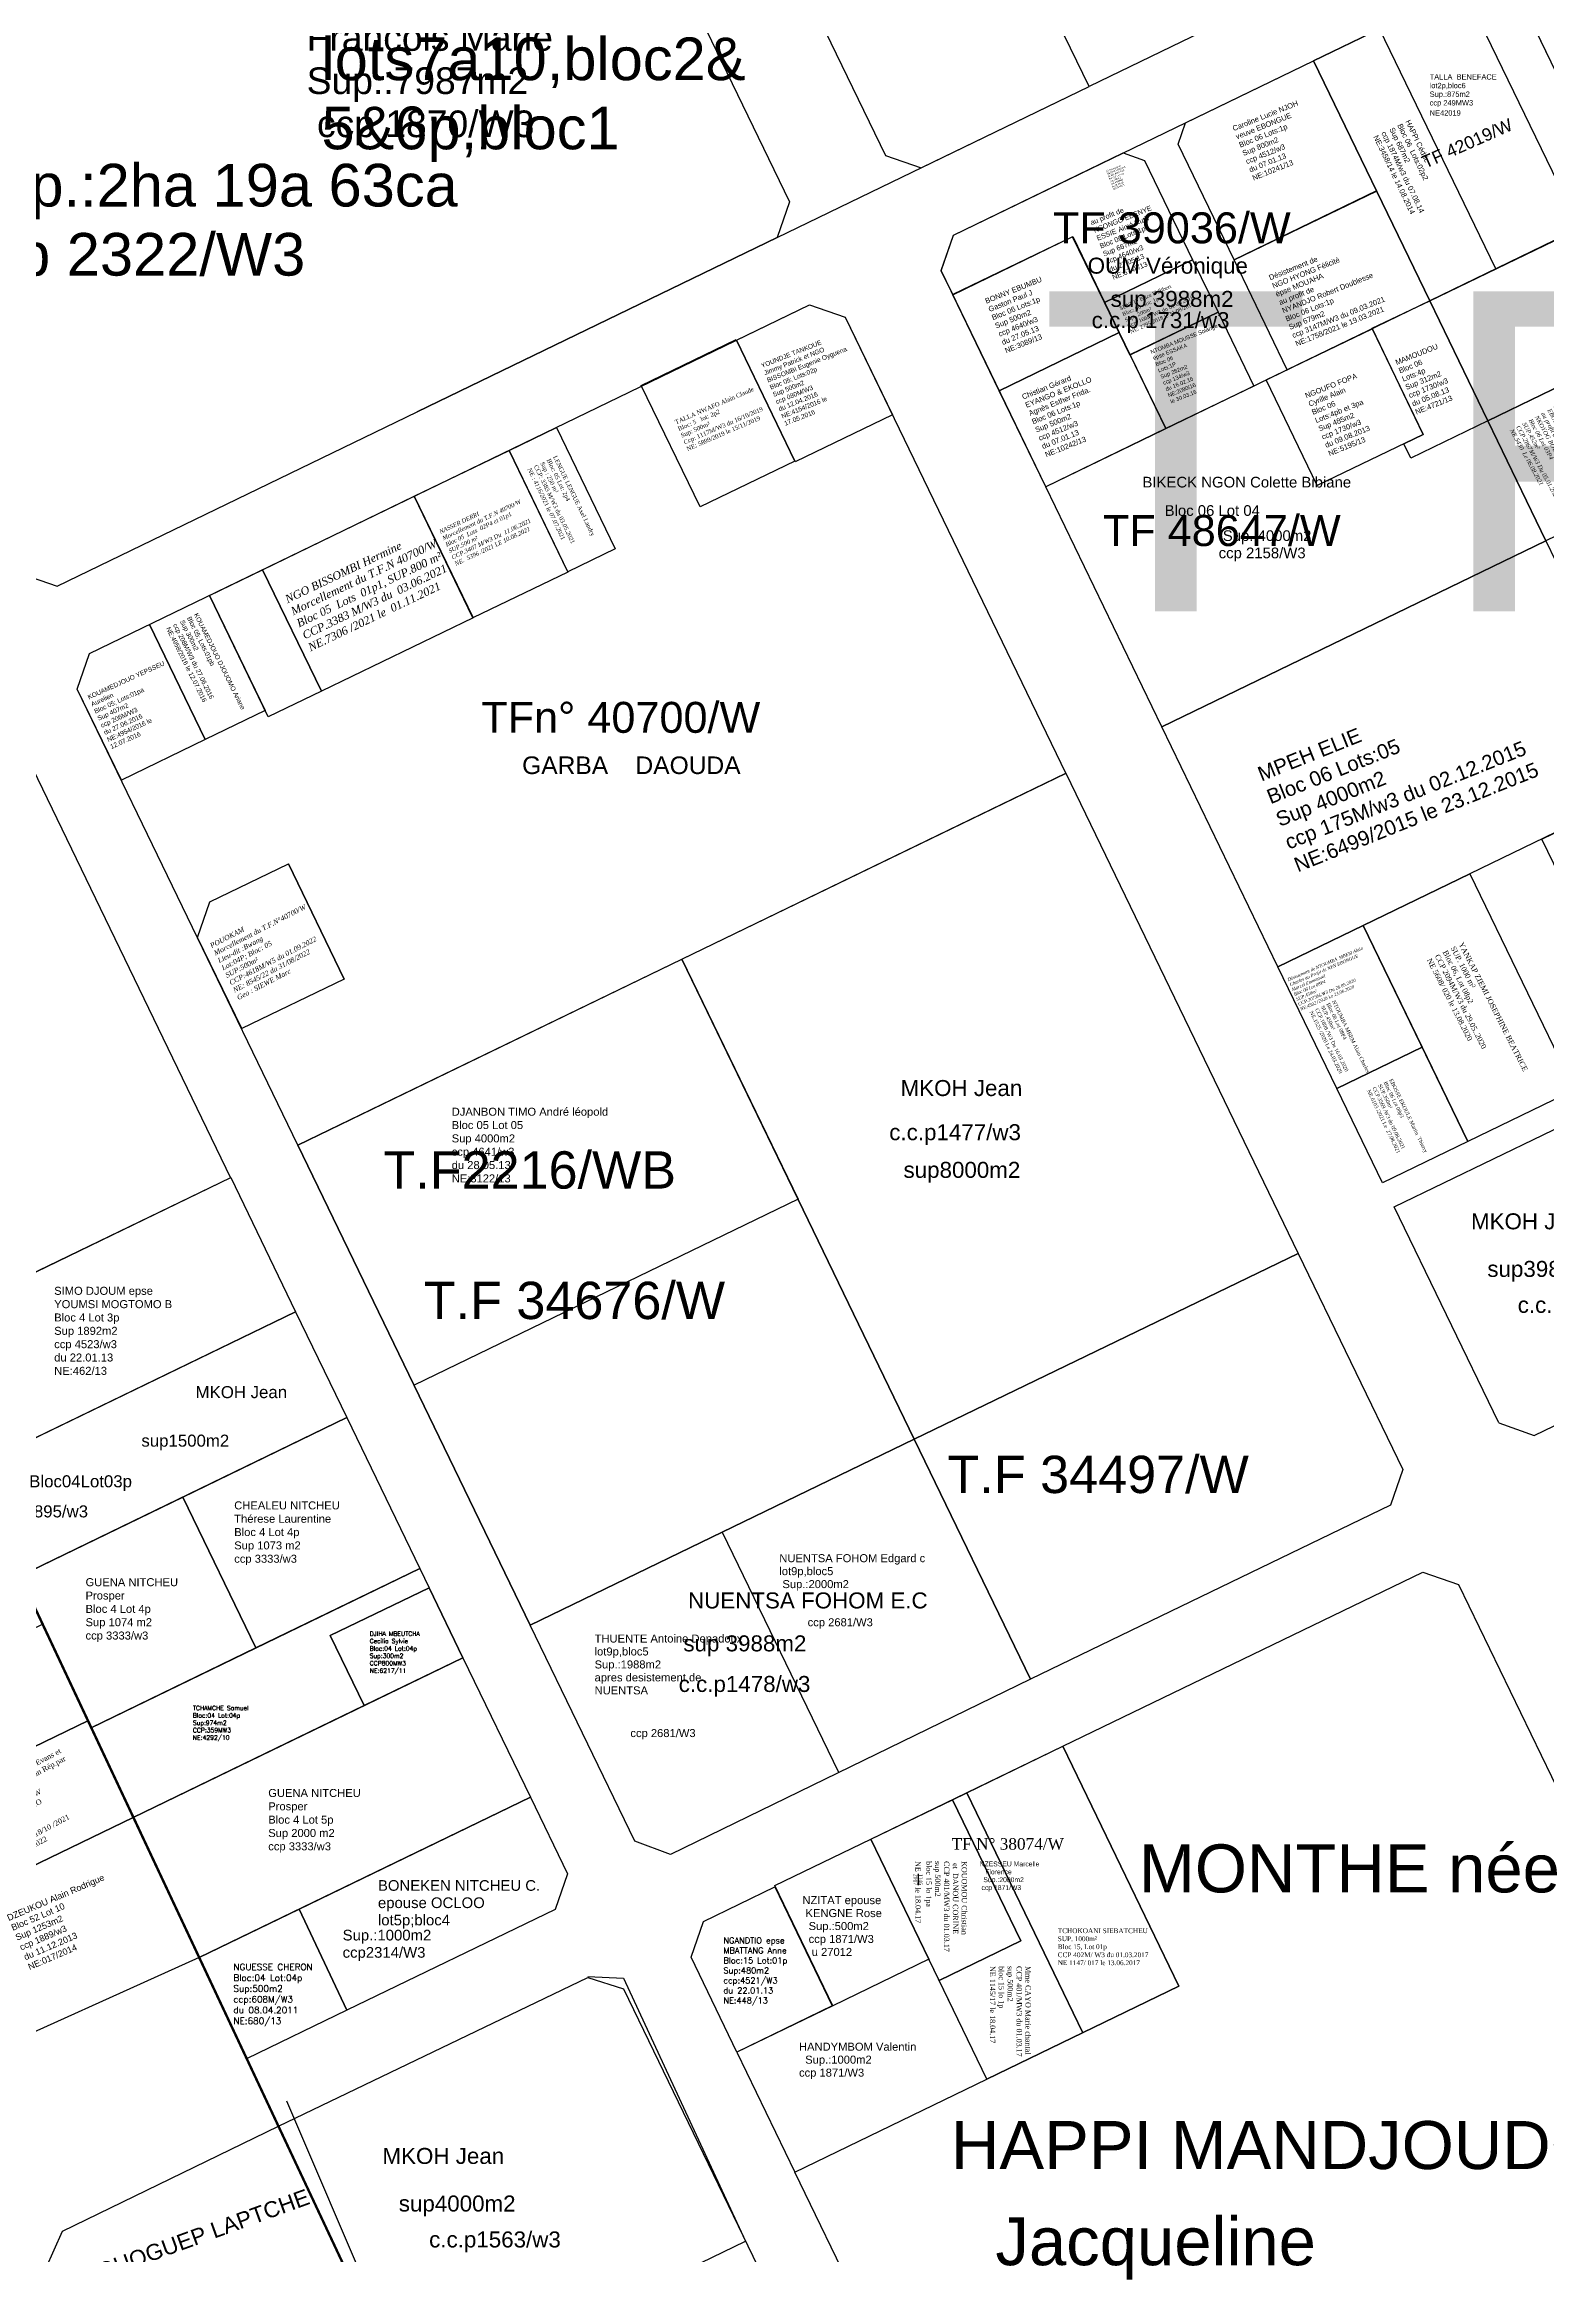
# Model space of a CAD drawing. Header units: millimetres. Extents: x 590121 to 927379, y 438565 to 1441738.
# Drawn here: x 925318.5 to 925600.1, y 1439923.9 to 1440338.2 of the extents above; entities that cross this region are included whole.
import ezdxf

# ---------------------------------------------------------------- set-up
doc = ezdxf.new("R2010")
doc.units = ezdxf.units.MM
doc.header["$LTSCALE"] = 10
for name, color, linetype in [('end maj 26 02 2021', 30, 'Continuous'), ('juillet 2022', 7, 'Continuous'), ('MAJ AOUT 2021', 7, 'Continuous'), ('MAJ JAN 2022', 12, 'Continuous'), ('MAJ JANVIER 2022', 7, 'Continuous'), ('MAJ JUILLET 2021', 7, 'Continuous'), ('MAJ NOV 2021', 7, 'Continuous'), ('MAJ OCT 2021', 7, 'Continuous')]:
    doc.layers.add(name, color=color, linetype=linetype)
doc.styles.add('RomanS', font='romans.shx')
doc.styles.get("Standard").update_dxf_attribs({"font": 'arial.ttf'})
doc.styles.add('Times 1.0', font='times.ttf', dxfattribs={"width": 0.99, "height": 1})

msp = doc.modelspace()

# ---------------------------------------------------------------- linework, layer by layer
at = {"color": 150, "linetype": 'ByBlock', "lineweight": -3, "ltscale": 0.0014, "flags": 128}
msp.add_lwpolyline([(925568.34, 1440310.65), (925578.35, 1440290.06), (925551.64, 1440277.14), (925541.67, 1440297.73)], close=True, dxfattribs=at)
at = {"color": 5, "flags": 128}
msp.add_lwpolyline([(925405.69, 1440262.03), (925416.72, 1440239.22), (925398.93, 1440230.63), (925387.93, 1440253.42)], close=True, dxfattribs=at)
at = {"flags": 128}
msp.add_lwpolyline([(925364.32, 1440184.5), (925374.8, 1440162.9), (925355.57, 1440153.61), (925347.28, 1440170.71), (925349.6, 1440177.38)], close=True, dxfattribs=at)
at = {"color": 7, "flags": 128}
msp.add_lwpolyline([(925364.32, 1440184.5), (925374.8, 1440162.9), (925355.57, 1440153.61), (925347.28, 1440170.71), (925349.6, 1440177.38)], close=True, dxfattribs=at)
at = {"flags": 128}
msp.add_lwpolyline([(925374.8, 1440162.9), (925364.32, 1440184.5)], dxfattribs=at)
at = {"layer": 'end maj 26 02 2021', "color": 7, "linetype": 'ByBlock'}
for p, q in [((925434.89, 1440402.83), (925476.28, 1440317.32)), ((925416.89, 1440394.12), (925458.28, 1440308.61)), ((925476.28, 1440317.32), (925482.96, 1440315)), ((925458.28, 1440308.61), (925455.95, 1440301.93)), ((925363.97, 1439952.57), (925403.41, 1439860.67))]:
    msp.add_line(p, q, dxfattribs=at)
at = {"layer": 'end maj 26 02 2021', "color": 3, "linetype": 'ByBlock'}
for p, q in [((925617.98, 1440380.35), (925514.46, 1440330.25)), ((925514.46, 1440330.25), (925492.68, 1440375.25)), ((925179.09, 1440337.89), (925403.41, 1439860.67)), ((925578.35, 1440290.06), (925556.56, 1440335.07)), ((925578.35, 1440290.06), (925614.36, 1440307.48))]:
    msp.add_line(p, q, dxfattribs=at)
at = {"layer": 'end maj 26 02 2021', "linetype": 'ByBlock'}
for p, q in [((925592.58, 1440352.49), (925556.58, 1440335.07)), ((925614.34, 1440307.49), (925592.56, 1440352.49)), ((925489.05, 1440302.39), (925556.56, 1440335.07)), ((925556.56, 1440335.07), (925578.35, 1440290.06)), ((925556.58, 1440335.07), (925578.35, 1440290.06)), ((925455.95, 1440301.93), (925514.46, 1440330.25)), ((925482.96, 1440315), (925514.46, 1440330.25)), ((925320.93, 1440236.58), (925455.95, 1440301.93)), ((925455.95, 1440301.93), (925388.45, 1440269.25)), ((925486.73, 1440295.72), (925489.05, 1440302.39)), ((925506.34, 1440255.21), (925486.73, 1440295.72)), ((925327.04, 1440223.96), (925462.05, 1440289.31)), ((925462.05, 1440289.31), (925468.73, 1440286.98)), ((925578.35, 1440290.06), (925506.34, 1440255.21)), ((925578.35, 1440290.06), (925600.11, 1440245.04)), ((925468.73, 1440286.98), (925510.12, 1440201.47)), ((925528.12, 1440210.21), (925506.34, 1440255.21)), ((925600.11, 1440245.04), (925528.12, 1440210.21)), ((925314.25, 1440238.9), (925320.93, 1440236.58)), ((925324.72, 1440217.28), (925327.04, 1440223.96)), ((925366.1, 1440131.77), (925324.72, 1440217.28)), ((925510.12, 1440201.47), (925366.1, 1440131.77)), ((925438.11, 1440166.62), (925510.12, 1440201.48)), ((925510.12, 1440201.48), (925553.69, 1440111.47)), ((925366.1, 1440131.77), (925438.11, 1440166.62)), ((925481.68, 1440076.61), (925438.11, 1440166.62)), ((925571.68, 1440120.18), (925643.69, 1440155.03)), ((925366.1, 1440131.77), (925409.67, 1440041.76)), ((925591.29, 1440079.68), (925571.68, 1440120.18)), ((925553.69, 1440111.47), (925481.68, 1440076.61)), ((925481.68, 1440076.61), (925553.69, 1440111.47)), ((925553.69, 1440111.47), (925573.29, 1440070.96)), ((925597.96, 1440077.35), (925665.47, 1440110.03)), ((925304.57, 1440070.95), (925365.67, 1440100.53)), ((925365.67, 1440100.52), (925375.28, 1440080.67)), ((925375.28, 1440080.67), (925313.95, 1440050.98)), ((925409.67, 1440041.76), (925481.68, 1440076.61)), ((925481.68, 1440076.61), (925445.67, 1440059.19)), ((925481.68, 1440076.64), (925503.47, 1440031.64)), ((925503.46, 1440031.61), (925481.68, 1440076.61)), ((925591.29, 1440079.68), (925597.96, 1440077.35)), ((925573.29, 1440070.96), (925570.97, 1440064.28)), ((925570.97, 1440064.28), (925503.46, 1440031.61)), ((925445.67, 1440059.19), (925467.46, 1440014.18)), ((925509.54, 1440019.06), (925577.05, 1440051.73)), ((925577.05, 1440051.73), (925583.73, 1440049.41)), ((925583.73, 1440049.41), (925646.9, 1439918.89)), ((925429.28, 1440001.28), (925409.67, 1440041.78)), ((925503.47, 1440031.64), (925435.97, 1439998.75)), ((925473.54, 1440001.64), (925509.54, 1440019.06)), ((925531.32, 1439974.06), (925509.54, 1440019.06)), ((925366.34, 1439988.54), (925409.71, 1440009.53)), ((925409.71, 1440009.53), (925416.67, 1439995.16)), ((925435.97, 1439998.75), (925429.28, 1440001.28)), ((925484.43, 1439979.14), (925473.54, 1440001.64)), ((925416.67, 1439995.16), (925414.35, 1439988.48)), ((925375.26, 1439969.57), (925366.34, 1439988.54)), ((925414.35, 1439988.48), (925375.26, 1439969.57)), ((925484.43, 1439979.14), (925466.42, 1439970.42)), ((925495.32, 1439956.63), (925484.43, 1439979.14)), ((925362.44, 1439947.8), (925420.45, 1439975.71)), ((925420.45, 1439975.87), (925427.13, 1439975.55)), ((925427.13, 1439975.55), (925450.02, 1439926.25)), ((925459.31, 1439939.21), (925531.32, 1439974.06)), ((925531.32, 1439974.06), (925495.32, 1439956.63)), ((925466.42, 1439970.42), (925448.42, 1439961.71)), ((925448.42, 1439961.71), (925459.31, 1439939.21)), ((925502.88, 1439849.2), (925459.31, 1439939.21)), ((925387, 1439895.78), (925450.02, 1439926.25))]:
    msp.add_line(p, q, dxfattribs=at)
at = {"layer": 'end maj 26 02 2021', "color": 5, "linetype": 'ByBlock'}
for p, q in [((925284.3, 1440114.07), (925339.6, 1439996.42)), ((925339.6, 1439996.42), (925403.41, 1439860.67))]:
    msp.add_line(p, q, dxfattribs=at)
at = {"layer": 'end maj 26 02 2021', "color": 6, "linetype": 'ByBlock', "lineweight": 50, "ltscale": 0.0014, "flags": 128}
msp.add_lwpolyline([(925665.03, 1438955.68), (925698.18, 1439212.92), (925694.66, 1439547.94), (925626.23, 1439723.85), (925403.41, 1439860.67), (925179.09, 1440337.89), (925328.59, 1440725.96), (925461.94, 1440945.14), (925426.23, 1441284.92), (925217.44, 1441724.31), (925558.88, 1441566.24), (925795.78, 1441474.51), (926028.41, 1441432.43), (926345.65, 1441436.32), (926526.96, 1441473.37)], dxfattribs=at)
at = {"layer": 'end maj 26 02 2021', "color": 3, "linetype": 'ByBlock', "lineweight": -3, "ltscale": 0.0014, "flags": 128}
for points in [[(925556.57, 1440335.06), (925592.56, 1440352.48), (925614.34, 1440307.47), (925578.35, 1440290.05), (925556.56, 1440335.07)], [(925366.1, 1440131.77), (925438.11, 1440166.62), (925481.69, 1440076.62), (925409.68, 1440041.75), (925366.1, 1440131.77)]]:
    msp.add_lwpolyline(points, dxfattribs=at)
at = {"layer": 'end maj 26 02 2021', "linetype": 'ByBlock', "ltscale": 0.0014, "flags": 128}
for points in [[(925584.7, 1440348.68), (925606.47, 1440303.68), (925590.73, 1440296.05), (925568.95, 1440341.06)], [(925556.56, 1440335.07), (925568.37, 1440310.66), (925541.67, 1440297.73), (925531.16, 1440319.44), (925532.56, 1440323.45)], [(925650.36, 1440324.92), (925661.25, 1440302.41), (925589.24, 1440267.56), (925578.35, 1440290.06)], [(925260.26, 1440318.31), (925353.46, 1440125.65), (925292.66, 1440096.28), (925201.63, 1440289.93)], [(925511.41, 1440302.11), (925520.13, 1440284.1), (925497.62, 1440273.21), (925488.91, 1440291.22)], [(925520.13, 1440284.1), (925528.84, 1440266.1), (925506.34, 1440255.21), (925497.62, 1440273.21)], [(925353.5, 1440125.67), (925365.67, 1440100.52), (925304.57, 1440070.95), (925292.68, 1440096.23)], [(925375.28, 1440080.67), (925388.97, 1440052.38), (925358.23, 1440037.5), (925344.55, 1440065.79)], [(925344.55, 1440065.79), (925358.23, 1440037.5), (925327.32, 1440022.54), (925313.95, 1440050.98)], [(925390.72, 1440048.78), (925397.06, 1440035.67)], [(925397.06, 1440035.67), (925409.71, 1440009.53), (925347.57, 1439979.45), (925335.22, 1440005.73)], [(925455.52, 1439992.7), (925466.32, 1439970.38), (925448.42, 1439961.71), (925439.82, 1439979.49), (925442.13, 1439986.18)], [(925366.34, 1439988.54), (925375.26, 1439969.57), (925356.49, 1439960.48), (925347.57, 1439979.45)]]:
    msp.add_lwpolyline(points, close=True, dxfattribs=at)
at = {"layer": 'end maj 26 02 2021', "color": 3, "linetype": 'ByBlock', "ltscale": 0.0014, "flags": 128}
msp.add_lwpolyline([(925489.05, 1440302.39), (925556.58, 1440335.07), (925578.35, 1440290.06), (925506.34, 1440255.21), (925486.73, 1440295.72)], close=True, dxfattribs=at)
at = {"layer": 'end maj 26 02 2021', "linetype": 'ByBlock', "lineweight": -3, "ltscale": 0.0014, "flags": 128}
for points in [[(925520.87, 1440317.79), (925524.86, 1440316.39), (925533.89, 1440297.77), (925517.37, 1440289.78), (925511.39, 1440302.09), (925488.91, 1440291.24), (925486.72, 1440295.68), (925489.04, 1440302.36)], [(925578.35, 1440290.06), (925589.23, 1440267.55), (925574.82, 1440260.58), (925573.52, 1440263.28), (925577.12, 1440265.03), (925567.54, 1440284.93)], [(925567.54, 1440284.83), (925577.12, 1440265.03), (925557.27, 1440255.42), (925547.7, 1440275.23)], [(925318.2, 1440041.93), (925326.72, 1440023.83), (925291.83, 1440006.95), (925285.6, 1440026.16)], [(925335.22, 1440005.73), (925347.57, 1439979.45), (925304.09, 1439959.86), (925298.05, 1439987.74)]]:
    msp.add_lwpolyline(points, close=True, dxfattribs=at)
at = {"layer": 'end maj 26 02 2021', "color": 150, "linetype": 'ByBlock', "lineweight": -3, "ltscale": 0.0014, "flags": 128}
for points in [[(925568.34, 1440310.65), (925578.35, 1440290.07), (925551.64, 1440277.14), (925541.67, 1440297.73)], [(925462.05, 1440289.31), (925468.73, 1440286.98), (925477.58, 1440268.7), (925459.37, 1440259.88), (925448.33, 1440282.67)], [(925538.65, 1440287.93), (925545.35, 1440274.09), (925528.84, 1440266.1), (925522.15, 1440279.94)], [(925605.53, 1440275.44), (925616.39, 1440252.96), (925600.1, 1440245.07), (925589.23, 1440267.55)], [(925605.53, 1440275.44), (925616.39, 1440252.96), (925600.1, 1440245.07), (925589.23, 1440267.55)], [(925600.11, 1440245.04), (925621.9, 1440200.05), (925549.89, 1440165.19), (925528.1, 1440210.2)], [(925621.9, 1440200.05), (925641.51, 1440159.55), (925633.41, 1440155.62), (925635.73, 1440162.3), (925627.28, 1440179.76), (925608.37, 1440170.61), (925599.39, 1440189.15)], [(925585.9, 1440182.62), (925605.5, 1440142.12), (925585.49, 1440132.43), (925565.89, 1440172.94)], [(925565.89, 1440172.94), (925576.92, 1440150.15), (925560.92, 1440142.41), (925549.89, 1440165.19)], [(925509.54, 1440019.06), (925531.32, 1439974.06), (925513.32, 1439965.34), (925491.54, 1440010.35)], [(925509.54, 1440019.06), (925531.32, 1439974.06), (925513.32, 1439965.34), (925491.54, 1440010.35)], [(925491.54, 1440010.35), (925513.32, 1439965.34), (925495.32, 1439956.63), (925486.35, 1439975.16), (925501.65, 1439982.57), (925488.84, 1440009.04)], [(925488.84, 1440009.04), (925501.65, 1439982.57), (925486.35, 1439975.16), (925473.54, 1440001.64)], [(925362.45, 1439947.81), (925391.61, 1439885.78), (925330.29, 1439880.35), (925318.83, 1439921.13), (925321.98, 1439928.13)]]:
    msp.add_lwpolyline(points, close=True, dxfattribs=at)
at = {"layer": 'end maj 26 02 2021', "color": 150}
for points in [[(925533.89, 1440297.77), (925538.65, 1440287.93), (925522.14, 1440279.94), (925517.38, 1440289.78)], [(925448.27, 1440282.81), (925459.3, 1440260.01), (925441.53, 1440251.42), (925430.49, 1440274.22)]]:
    msp.add_lwpolyline(points, close=True, dxfattribs=at)
at = {"layer": 'end maj 26 02 2021', "color": 3, "linetype": 'ByBlock', "lineweight": -3, "ltscale": 0.0014, "flags": 128}
for points in [[(925462.05, 1440289.31), (925468.73, 1440286.98), (925510.11, 1440201.47), (925366.09, 1440131.79), (925324.72, 1440217.28), (925327.04, 1440223.96)], [(925438.11, 1440166.62), (925459.9, 1440121.62), (925387.88, 1440086.76), (925366.1, 1440131.77)], [(925509.54, 1440019.06), (925531.32, 1439974.06), (925495.32, 1439956.63), (925473.54, 1440001.64)], [(925362.45, 1439947.81), (925403.41, 1439860.67), (925337.45, 1439854.84), (925318.83, 1439921.13), (925321.98, 1439928.13)]]:
    msp.add_lwpolyline(points, close=True, dxfattribs=at)
at = {"layer": 'end maj 26 02 2021', "color": 3, "linetype": 'ByBlock', "lineweight": 50, "ltscale": 0.0014, "flags": 128}
msp.add_lwpolyline([(925403.41, 1439860.67), (925337.45, 1439854.84), (925325.15, 1439712.55), (925339.03, 1439485.95), (925229.21, 1439487.92), (925241.42, 1439545.3), (925263.03, 1439714.07), (925260.89, 1439898.44), (925281.73, 1439973.69), (925234.59, 1439996.18), (925233.2, 1440029.88), (925222.77, 1440055.65), (925194.25, 1440230.87), (925222.91, 1440244.66), (925222.91, 1440244.66)], close=True, dxfattribs=at)
at = {"layer": 'end maj 26 02 2021', "color": 150, "linetype": 'ByBlock', "lineweight": -3, "ltscale": 0.0014, "flags": 128}
for points in [[(925349.52, 1440234.84), (925359.98, 1440213.24), (925348.72, 1440207.79), (925338.26, 1440229.39)], [(925338.26, 1440229.39), (925348.72, 1440207.79), (925333, 1440200.18), (925324.72, 1440217.28)]]:
    msp.add_lwpolyline(points, dxfattribs=at)
at = {"layer": 'end maj 26 02 2021', "linetype": 'ByBlock', "ltscale": 0.0014}
msp.add_lwpolyline([(925388.97, 1440052.38), (925390.72, 1440048.78), (925372.17, 1440039.81), (925378.53, 1440026.69), (925335.22, 1440005.73), (925327.32, 1440022.54)], close=True, dxfattribs=at)
at = {"layer": 'end maj 26 02 2021', "linetype": 'ByBlock', "ltscale": 0.0014, "flags": 128}
msp.add_lwpolyline([(925372.17, 1440039.81), (925390.72, 1440048.78), (925397.06, 1440035.67), (925378.53, 1440026.7), (925372.17, 1440039.81)], dxfattribs=at)
at = {"layer": 'end maj 26 02 2021', "linetype": 'ByBlock'}
msp.add_lwpolyline([(925473.54, 1440001.64), (925484.43, 1439979.14), (925466.42, 1439970.42), (925455.53, 1439992.93)], close=True, dxfattribs=at)
at = {"layer": 'end maj 26 02 2021', "color": 5, "linetype": 'ByBlock', "flags": 128}
msp.add_lwpolyline([(925427.13, 1439973.55), (925514.92, 1439792.2), (925403.41, 1439860.67), (925362.45, 1439947.81), (925420.45, 1439975.71), (925427.13, 1439973.55)], dxfattribs=at)
at = {"layer": 'MAJ AOUT 2021', "color": 6, "linetype": 'ByBlock', "lineweight": -3, "ltscale": 0.0014, "flags": 128}
msp.add_lwpolyline([(925576.92, 1440150.16), (925585.5, 1440132.44), (925569.49, 1440124.69), (925560.92, 1440142.41)], close=True, dxfattribs=at)
at = {"layer": 'MAJ JAN 2022', "lineweight": -3, "ltscale": 0.0014, "flags": 128}
msp.add_lwpolyline([(925326.72, 1440023.83), (925335.22, 1440005.73), (925298.05, 1439987.74), (925291.83, 1440006.95)], close=True, dxfattribs=at)
at = {"layer": 'MAJ JUILLET 2021', "flags": 128}
msp.add_lwpolyline([(925414.57, 1440266.33), (925425.6, 1440243.54), (925416.71, 1440239.24), (925405.69, 1440262.03)], close=True, dxfattribs=at)
at = {"layer": 'MAJ NOV 2021', "linetype": 'ByBlock', "lineweight": -3, "ltscale": 0.0014, "flags": 128}
msp.add_lwpolyline([(925359.49, 1440239.65), (925370.5, 1440216.88), (925360.55, 1440212.07), (925349.53, 1440234.84)], close=True, dxfattribs=at)
at = {"layer": 'MAJ OCT 2021', "linetype": 'ByBlock', "lineweight": -3, "ltscale": 0.0014, "flags": 128}
msp.add_lwpolyline([(925387.93, 1440253.42), (925398.95, 1440230.64), (925370.5, 1440216.88), (925359.48, 1440239.66)], close=True, dxfattribs=at)

# ---------------------------------------------------------------- texts
at = {"color": 7, "attachment_point": 1, "rotation": 25.5097}
for s, insert, char_height, width in [('{\\fTimes New Roman|b0|i1|c0|p18;NASSER DERRI \\P\\C1;Morcellement du T.F.N 40700/W\\P\\C7;Bloc 05  Lots  02P4 et 01p1\\PSUP.500 m²\\PCCP.3407 M/W3 Du  11.06.2021\\PNE.  5396 /2021 LE 10.08.2021}', (925392.51, 1440247.08), 0.8, 50.5232), ('{\\fTimes New Roman|b0|i1|c0|p18;NGO BISSOMBI Hermine \\P\\C1;Morcellement du T.F.N 40700/W\\P\\C7;Bloc 05  Lots  01p1, SUP.800 m²\\PCCP.3383 M/W3 du  03.06.2021\\PNE.7306 /2021 le  01.11.2021}', (925363.51, 1440234.7), 1.5, 68.2063)]:
    msp.add_mtext(s, dxfattribs=dict(at, insert=insert, char_height=char_height, width=width))
at = {"layer": 'end maj 26 02 2021', "color": 7, "linetype": 'ByBlock'}
for s, height, p in [('Francois Marie', 5, (925367.74, 1440336.94)), ('Sup.:7987m2', 5, (925367.74, 1440328.84)), ('TALLA  BENEFACE', 1, (925578.34, 1440331.55)), ('Sup.:875m2', 1, (925578.34, 1440328.31)), ('lot2p,bloc6', 1, (925578.34, 1440329.93)), (' ccp 1870/W3', 5, (925367.74, 1440320.75)), ('ccp 249MW3', 1, (925578.34, 1440326.69)), ('NE42019', 1, (925578.34, 1440324.79)), ('OUM Véronique', 3, (925514.21, 1440295.16)), ('sup 3988m2', 3, (925518.5, 1440288.93)), ('c.c.p 1731/w3', 3, (925514.95, 1440284.94)), ('BIKECK NGON Colette Bibiane', 2, (925524.48, 1440255.07)), ('Bloc 06 Lot 04', 2, (925528.64, 1440249.75)), ('   Sup.:4000m2', 2, (925537.22, 1440245.04)), ('  ccp 2158/W3', 2, (925537.22, 1440241.8)), ('GARBA    DAOUDA', 3.2991, (925408.15, 1440201.34)), ('MKOH Jean', 3, (925479.12, 1440140.97)), ('c.c.p1477/w3', 3, (925477, 1440132.69)), ('sup8000m2', 3, (925479.67, 1440125.63)), ('MKOH Jean', 3, (925586.09, 1440115.98)), ('sup3987m2', 3, (925589.16, 1440107.06)), ('c.c.p1563/w3', 3, (925594.85, 1440100.32)), ('MKOH Jean', 2.256, (925346.91, 1440084.33)), ('sup1500m2', 2.256, (925336.75, 1440075.23)), ('Bloc04Lot03p', 2.2561, (925315.71, 1440067.61)), ('c.c.p2895/w3', 2.2561, (925308.18, 1440061.97)), ('NUENTSA FOHOM E.C', 3, (925439.26, 1440044.9)), ('sup 3988m2', 3, (925438.39, 1440036.85)), ('c.c.p1478/w3', 3, (925437.51, 1440029.24)), ('MONTHE née', 9, (925523.83, 1439991.66)), ('NZESSEU Marcelle', 0.9138, (925493.94, 1439996.54)), ('BONEKEN NITCHEU C.', 2, (925381.11, 1439991.96)), (' ccp 1871/W3', 0.9138, (925493.94, 1439992.1)), ('  Sup.:2000m2', 0.9138, (925493.94, 1439993.58)), ('   Florence', 0.9138, (925493.94, 1439995.06)), ('epouse OCLOO', 2, (925381.11, 1439988.72)), ('NZITAT epouse', 1.5, (925460.71, 1439989.46)), ('Sup.:1000m2', 2, (925374.49, 1439982.65)), ('lot5p;bloc4', 2, (925381.11, 1439985.48)), (' KENGNE Rose', 1.5, (925460.71, 1439987.03)), ('  Sup.:500m2', 1.5, (925460.71, 1439984.6)), ('ccp2314/W3', 2, (925374.49, 1439979.41)), ('  ccp 1871/W3', 1.5, (925460.71, 1439982.18)), ('   u 27012', 1.5, (925460.71, 1439979.75)), ('HANDYMBOM Valentin', 1.5, (925460.07, 1439961.98)), ('  Sup.:1000m2', 1.5, (925460.07, 1439959.55)), ('ccp 1871/W3', 1.5, (925460.07, 1439957.12)), ('HAPPI MANDJOUDOM', 9, (925488.57, 1439939.79)), ('MKOH Jean', 3, (925381.96, 1439940.75)), ('sup4000m2', 3, (925385.02, 1439931.83)), (' Jacqueline', 9, (925493.41, 1439921.76)), ('c.c.p1563/w3', 3, (925390.71, 1439925.09))]:
    msp.add_text(s, height=height, dxfattribs=at).set_placement(p)
at = {"layer": 'end maj 26 02 2021', "linetype": 'ByBlock'}
for s, height, p in [('lots7a10,bloc2&', 8, (925370.52, 1440331.44)), ('5&6p,bloc1', 8, (925370.52, 1440318.48)), ('Sup.:2ha 19a 63ca', 8, (925302.26, 1440307.75)), ('ccp 2322/W3', 8, (925302.26, 1440294.79)), ('NUENTSA FOHOM Edgard c', 1.5, (925456.38, 1440053.57)), ('lot9p,bloc5', 1.5, (925456.38, 1440051.14)), (' Sup.:2000m2', 1.5, (925456.38, 1440048.71)), ('ccp 2681/W3', 1.5, (925461.69, 1440041.56)), ('THUENTE Antoine Depadoux', 1.5, (925421.74, 1440038.51)), ('Sup.:1988m2', 1.5, (925421.74, 1440033.65)), ('lot9p,bloc5', 1.5, (925421.74, 1440036.08)), ('apres desistement de', 1.5, (925421.74, 1440031.22)), ('NUENTSA', 1.5, (925421.74, 1440028.79)), ('ccp 2681/W3', 1.5, (925428.45, 1440020.78))]:
    msp.add_text(s, height=height, dxfattribs=at).set_placement(p)
at = {"layer": 'end maj 26 02 2021', "color": 1, "linetype": 'ByBlock'}
msp.add_text('TF 42019/W', height=2.361, rotation=23.9793, dxfattribs=at).set_placement((925577.55, 1440314.83))
for s, height, p in [('TF 39036/W', 5.802, (925507.69, 1440300.85)), ('T F 23451/W', 60, (925505.16, 1440231.84)), ('T F 23451/W', 60, (925505.16, 1440231.84)), ('T F 23451/W', 60, (925505.16, 1440231.84)), ('T F 23451/W', 60, (925505.16, 1440231.84)), ('TF 48647/W', 5.802, (925517.06, 1440244.09)), ('TFn° 40700/W', 5.8016, (925400.48, 1440209.07)), ('T.F2216/WB', 7, (925382.13, 1440123.61)), ('T.F 34676/W', 7, (925389.69, 1440099.15)), ('T.F 34497/W', 7, (925487.91, 1440066.53))]:
    msp.add_text(s, height=height, dxfattribs=at).set_placement(p)
at = {"layer": 'end maj 26 02 2021', "linetype": 'ByBlock', "ltscale": 0.0014, "attachment_point": 1}
for s, insert, char_height, width, rotation in [('{\\C7;Caroline Lucie NJOH\\Pveuve EBONGUE\\PBloc 06 Lots:1p\\PSup 800m2\\Pccp 4512/w3\\Pdu 07.01.13\\PNE:10241/13}', (925541.23, 1440322.8), 1, 85.49, 21.8213), ('{\\C7;HAPPI Cédric\\PBloc 06  Lots:02p2\\PSup 687m2\\Pccp 1874M/w3 du 07.08.14\\PNE:3458/14 le 14.08.2014}', (925574.66, 1440324.13), 1, 85.49, 295.5806), ('{\\C1;Désistement de\\P\\C7;NSONGO EBENYE\\PESSIE Aimé Ruth\\PBloc 06 Lots:1p\\PSup 430m2\\Pccp 4640/w3\\Pdu 27.05.13\\PNE:3090/13}', (925517.57, 1440314.45), 0.3065, 26.1875, 21.8213), ('{\\C1;au profit de\\P\\C7;NSONGO EBENYE\\PESSIE Aimé Ruth\\PBloc 06 Lots:1p\\PSup 667m2\\Pccp 4640/w3\\Pdu 27.05.13\\PNE:5748/13}', (925514.58, 1440305.13), 0.9468, 80.9375, 21.8213), ('{\\C1;Désistement de\\C7; \\PNGO HYONG Félicité\\Pépse MOUAHA\\P\\C1;au profit de\\C7; \\PNYANDJO Robert Doublesse\\PBloc 06 Lots:1p\\PSup 679m2\\Pccp 3147M/W3 du 09.03.2021\\PNE:1758/2021 le 19.03.2021}', (925548.06, 1440294.83), 1, 85.49, 21.8213), ('{\\C7;BONNY EBUMBU\\PGaston Paul J\\PBloc 06 Lots:1p\\PSup 500m2\\Pccp 4640/w3\\Pdu 27.05.13\\PNE:3089/13}', (925494.84, 1440290.44), 1, 85.49, 21.8213), ('{\\C7;NTOMBA MOUSSE Solange \\Pépse ESSAKA\\PBloc 06 \\PLots:1P\\PSup 282m2\\Pccp 134/w3\\Pdu 16.02.16\\PNE:2090/16\\Ple 30.03.16}', (925525.89, 1440280.78), 0.75, 85.49, 21.8213), ('{\\C7;YOUNDJE TANKOUE\\PJimmy Patrick et NGO \\PBISSOMBI Eugenie Oyguena\\PBloc 05; Lots:02p\\PSup 500m2\\Pccp 080M/W3\\Pdu 12.04.2016\\PNE:4154/2016 le \\P17.05.2016}', (925452.85, 1440278.27), 0.875, 85.5, 21.82), ('{\\C7;MAMOUDOU \\PBloc 06 \\PLots:4p\\PSup 312m2\\Pccp 1730/w3\\Pdu 05.08.13\\PNE:4721/13}', (925571.78, 1440278.93), 1, 85.49, 21.8213), ('{\\C7;Chistian Gérard \\PEYANGO & EKOLLO \\PAgnès Esther Frida.\\PBloc 06 Lots:1p\\PSup 500m2\\Pccp 4512/w3\\Pdu 07.01.13\\PNE:10242/13}', (925501.75, 1440272.48), 1, 85.49, 21.8213), ('{\\C7;NGOUFO FOPA\\PCyrille Alain\\PBloc 06 \\PLots:4pb et 3pa\\PSup 485m2\\Pccp 1730/w3\\Pdu 09.08.2013\\PNE:5195/13}', (925554.85, 1440272.7), 1, 85.49, 21.8213), ('{\\C7;KOUAMEDJOUO DJOUOMO Ariane  \\PBloc 05; Lots:01pb\\PSup 300m2\\Pccp 208M/W3 du 27.06.2016\\PNE:4958/2016 le 12.07.2016}', (925347.36, 1440231.63), 0.875, 85.5, 296.4098), ('{\\C7;KOUAMEDJOUO YEPSSEU\\PAurelien \\PBloc 05; Lots:01pa\\PSup 407m2\\Pccp 206M/W3\\Pdu 27.06.2016\\PNE:4954/2016 le \\P12.07.2016}', (925326.56, 1440216.1), 0.875, 85.5, 24.4584), ('{\\C7;MPEH ELIE  \\PBloc 06 Lots:05\\PSup 4000m2\\Pccp 175M/w3 du 02.12.2015\\PNE:6499/2015 le 23.12.2015}', (925545.77, 1440202.48), 2.7511, 235.1931, 21.8213), ('{\\C7;DZEUKOU Alain Rodrigue\\PBloc 52 Lot 10\\PSup 1253m2\\Pccp 1889/w3\\Pdu 11.12.2013\\PNE:017/2014}', (925311.4, 1439987.38), 1.2, 28.8125, 23.1468)]:
    msp.add_mtext(s, dxfattribs=dict(at, insert=insert, char_height=char_height, width=width, rotation=rotation))
at = {"layer": 'end maj 26 02 2021', "attachment_point": 1}
for s, width, heights, insert, char_height, rotation in [('{\\fTimes New Roman|b0|i0|c0|p18;SENYIP Brice Philibert\\PBloc: 06   lot: 1p\\PSup:  200m²\\PCcp: 166M/W3 du 01/08/2018\\PNE: 2795/2018 le 31/08/2018}', 71.4916, [21.38], (925520.09, 1440288.92), 0.7152, 24.0844), ('{\\fTimes New Roman|b0|i0|c238|p18;TALLA NWAFO Alain Claude\\PBloc: 5   lot: 2p2\\PSup: 500m²\\PCcp: 1117M/W3 du 16/10/2019\\PNE: 5899/2019 le 15/11/2019}', 40.6015, [14.56], (925436.69, 1440267.66), 0.821, 23.2785)]:
    msp.add_mtext_dynamic_manual_height_columns(s, width=width, gutter_width=12.5, heights=heights, dxfattribs=dict(at, insert=insert, char_height=char_height, rotation=rotation))
at = {"layer": 'end maj 26 02 2021', "color": 150, "linetype": 'ByBlock', "lineweight": -3, "ltscale": 0.0014, "attachment_point": 1, "style": 'Times 1.0'}
for s, insert, char_height, width, rotation in [('{\\fTimes New Roman|b0|i1|c0|p18;\\C1;Désistement de\\C7; \\PEBOSSE EKOULE Martin thierry \\P\\C1;au profit de \\P\\C7;NKOYOG BOUM Michele francine \\PBloc 06 Lot 03P4\\PSUP.452m²\\PCCP.2867M/W3 Du 05.01.2021\\PNE.5430  Le 06.08.2021}', (925602.25, 1440270.59), 0.8, 23.7515, 298.5625), ('\\A1;{\\fTimes New Roman|b0|i1|c0|p18;\\C1;Désistement de NTOUMBA  MBEM Alain\\PCharles \\C7;au Profit de NEN EBONGUE \\PMarcel Emmanuel\\PBloc 06 Lot 08P4\\PSUP.450m²\\PCCP.2073M/W3 Du 26.05.2020\\PNE.4502 /2020 Le 23.06.2020}', (925551.61, 1440163.03), 0.6, 37.1616, 23.1513), ('{\\fTimes New Roman|b0|i0|c186|p18;\\C256;YANKAP ZIEMI JOSEPHINE BEATRICE\\PSUP. 1000 m²\\PBloc 06, Lot 08p2\\PCCP 2094M/W3 du 29.05..2020\\PNE 5608/ 020 le 13.08.2020}', (925584.62, 1440169.94), 1, 71.8953, 296.899), ('{\\fTimes New Roman|b0|i0|c186|p18;\\C7;NTOUMBA MBEM Alain Charles\\PBloc 06 Lot 08P4\\PSUP.450m²\\PCCP.1898 /W3 Du 16.03.2020\\PNE.1525 /2020 Le 24.03.2020}', (925560.63, 1440159.04), 0.7, 60.4614, 295.749), ('{\\C7;EBOSSE EKOULE Martin  Thierry \\P\\fTimes New Roman|b0|i0|c186|p18;Bloc 06 Lot 08\\fTimes New Roman|b0|i0|c0|p18;p3\\fTimes New Roman|b0|i0|c186|p18;\\PSUP.\\fTimes New Roman|b0|i0|c0|p18;3\\fTimes New Roman|b0|i0|c186|p18;50m²\\PCCP.\\fTimes New Roman|b0|i0|c0|p18;3569\\fTimes New Roman|b0|i0|c186|p18; /W3 \\fTimes New Roman|b0|i0|c0|p18;d\\fTimes New Roman|b0|i0|c186|p18;u \\fTimes New Roman|b0|i0|c0|p18;09.08.2021\\P\\fTimes New Roman|b0|i0|c186|p18;NE.\\fTimes New Roman|b0|i0|c0|p18;6103\\fTimes New Roman|b0|i0|c186|p18; /202\\fTimes New Roman|b0|i0|c0|p18;1\\fTimes New Roman|b0|i0|c186|p18; Le \\fTimes New Roman|b0|i0|c0|p18; 27.08.2021}', (925571.37, 1440144.31), 0.7, 60.4614, 295.749), ('\\A1;KOUOMOU Christian\\P et  DANOU CORINE\\PCCP 401/MW3 du 01.03.17\\Psup 500m2\\Pbloc 15 lo 1pa\\PNE {\\H0.7x;\\S1146/2017;} le 18.04.17', (925491.59, 1439997.53), 1, 30.7869, 270), ('\\A1;Mme CAYO Marie chantal\\PCCP 401/MW3 du 01.03.17\\Psup 500m2\\Pbloc 15 lo 1p\\PNE 1145/17 le 18.04.17', (925503.54, 1439977.86), 1, 30.7869, 270)]:
    msp.add_mtext(s, dxfattribs=dict(at, insert=insert, char_height=char_height, width=width, rotation=rotation))
at = {"layer": 'end maj 26 02 2021', "linetype": 'ByBlock', "ltscale": 0.0014, "char_height": 1.5, "attachment_point": 1}
for s, insert, width in [('{\\C7;DJANBON TIMO André léopold\\PBloc 05 Lot 05\\PSup 4000m2\\Pccp 4641/w3\\Pdu 28.05.13\\PNE:3122/13}', (925394.94, 1440138.78), 28.8125), ('{\\C7;SIMO DJOUM epse\\PYOUMSI MOGTOMO B\\PBloc 4 Lot 3p\\PSup 1892m2\\Pccp 4523/w3\\Pdu 22.01.13\\PNE:462/13}', (925320.4, 1440105.2), 28.83), ('{\\C7;CHEALEU NITCHEU \\PThérese Laurentine\\PBloc 4 Lot 4p\\PSup 1073 m2\\Pccp 3333/w3}', (925354.16, 1440064.97), 28.83), ('{\\C7;GUENA NITCHEU \\PProsper\\PBloc 4 Lot 4p\\PSup 1074 m2\\Pccp 3333/w3}', (925326.28, 1440050.57), 28.83), ('{\\C7;GUENA NITCHEU \\PProsper\\PBloc 4 Lot 5p\\PSup 2000 m2\\Pccp 3333/w3}', (925360.54, 1440011.05), 28.83)]:
    msp.add_mtext(s, dxfattribs=dict(at, insert=insert, width=width))
at = {"layer": 'end maj 26 02 2021', "linetype": 'ByBlock', "attachment_point": 1, "style": 'RomanS'}
for s, insert, char_height, width in [('DJIHA MBEUTCHA \\PCecilia Sylvie\\PBloc:04 Lot:04p\\PSup:300m2\\PCCP800MW3\\PNE:6217/11', (925379.57, 1440040.58), 0.8304, 80.53), ('TCHAMCHE Samuel\\PBloc:04 Lot:04p\\PSup:974m2\\PCCP:359MW3\\PNE:4292/10', (925346.41, 1440026.64), 0.8304, 80.527), ('NGANDTIO epse\\PMBATTANG Anne\\PBloc:15 Lot:01p\\PSup:480m2\\Pccp:4521/W3\\Pdu 22.01.13\\PNE:448/13', (925445.89, 1439983.21), 1.1244, 109.0435), ('NGUESSE CHERON\\PBloc:04 Lot:04p\\PSup:500m2\\Pccp:608M/W3\\Pdu 08.04.2011\\PNE:680/13', (925354.02, 1439978.28), 1.2111, 117.4467)]:
    msp.add_mtext(s, dxfattribs=dict(at, insert=insert, char_height=char_height, width=width))
at = {"layer": 'end maj 26 02 2021', "color": 1, "linetype": 'ByBlock', "lineweight": -3, "ltscale": 0.0014, "insert": (925488.69, 1440001.83), "char_height": 2.1627, "width": 64.0645, "attachment_point": 1, "style": 'Times 1.0'}
msp.add_mtext('TF N° 38074/W', dxfattribs=at)
at = {"layer": 'end maj 26 02 2021', "color": 150, "linetype": 'ByBlock', "lineweight": -3, "ltscale": 0.0014, "insert": (925508.59, 1439984.92), "char_height": 0.9, "width": 20.4009, "attachment_point": 1, "style": 'Times 1.0'}
msp.add_mtext('{\\C256;TCHOKOANI SIEBATCHEU\\PSUP. 1000m²\\PBloc 15, Lot 01p\\PCCP 402M/ W3 du 01.03.2017\\PNE 1147/ 017 le 13.06.2017}', dxfattribs=at)
at = {"layer": 'end maj 26 02 2021', "color": 5, "linetype": 'ByBlock', "insert": (925323.33, 1439920.11), "char_height": 3, "width": 50.3006, "attachment_point": 1, "rotation": 19.9281}
msp.add_mtext('{\\C7;NJOUOGUEP LAPTCHE Manuella \\Plot 6,7 et 8 Bloc01\\Psup3134m2\\Pccp001M/W3\\Pdu 04.10.2016\\PNE.6524/2016 le \\P06.10.2016}', dxfattribs=at)
at = {"layer": 'juillet 2022', "color": 7, "insert": (925349.49, 1440169.51), "char_height": 0.9389, "width": 735.4329, "attachment_point": 1, "rotation": 27.365}
msp.add_mtext('{\\fTimes New Roman|b0|i1|c0|p18;POUOKAM \\P\\C1;Morcellement du T.F.N°40700/W\\P\\C7;Lieu-dit :Bwang\\PLot:04P; Bloc: 05\\PSUP:500m²\\PCCP:4618M/W5 du 01.09.2022\\PNE: 8545/22 du 31/08/2022\\PGeo : SIEWE Marc}', dxfattribs=at)
at = {"layer": 'MAJ JANVIER 2022', "insert": (925298.79, 1440006.75), "char_height": 1, "attachment_point": 1, "rotation": 28.0265}
msp.add_mtext('\\A1;{\\fGeorgia|b0|i0|c0|p18;NGUELA NGOUAJOU Ornella Evans et \\PPENLAP NGOUAJOU Christian Rép.par\\PYAKAM Emmanuel\\PMorcellement du TF 29195/W\\Plieu dit: BWANG-BAKOKO\\PBloc: 52 Lot: 09\\PSup : 801 m²\\PCCP : 3747 M/W3 du 18/10 /2021\\PNE : 0069 le 11/01 /2022}', dxfattribs=at)
at = {"layer": 'MAJ JUILLET 2021', "insert": (925414.65, 1440261.15), "char_height": 0.7596, "attachment_point": 1, "rotation": 295.8027}
msp.add_mtext('{\\fTimes New Roman|b0|i0|c0|p18;\\H1.053x;LENGUE LENGUE Axel Landry\\PBloc: 05 Lot: 2p4\\PSup : 250 m²\\PCCP: 3383 M/W3 du 03.05.2021\\PNE : 4116/2021 le 07.07.2021}', dxfattribs=at)

doc.saveas('drawing.dxf')
